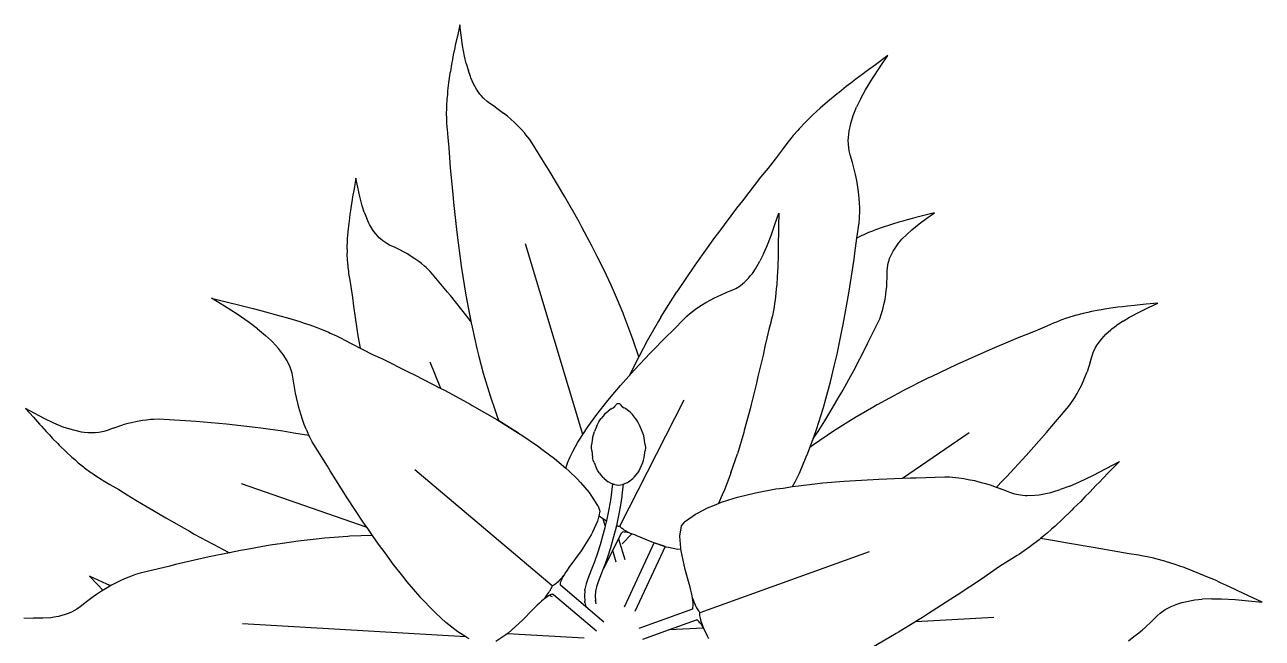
# Model space of a CAD drawing. Header units: metres. Extents: x 244.4 to 340.3, y -4.1 to 64.3.
# Drawn here: x 262.462 to 263.23, y 54.839 to 55.22 of the extents above; entities that cross this region are included whole.
import ezdxf

# ---------------------------------------------------------------- set-up
doc = ezdxf.new("R2010")
doc.units = ezdxf.units.M
doc.layers.add('Edges', color=7, linetype='Continuous')

msp = doc.modelspace()

# ---------------------------------------------------------------- linework, layer by layer
at = {"layer": 'Edges'}
for p, q in [((262.73188, 55.21962), (262.73034, 55.21248)), ((262.7327, 55.21319), (262.73188, 55.21962)), ((262.72909, 55.20702), (262.72879, 55.20524)), ((262.73034, 55.21248), (262.72909, 55.20702)), ((262.73363, 55.20669), (262.7327, 55.21319)), ((262.73481, 55.20021), (262.73363, 55.20669)), ((262.72733, 55.19796), (262.72672, 55.19518)), ((262.72783, 55.20103), (262.72733, 55.19796)), ((262.72879, 55.20524), (262.72783, 55.20103)), ((262.73587, 55.19558), (262.73481, 55.20021)), ((262.99753, 55.20047), (262.98993, 55.19477)), ((262.99277, 55.19345), (262.99753, 55.20047)), ((262.72601, 55.19069), (262.72576, 55.18947)), ((262.72672, 55.19518), (262.72601, 55.19069)), ((262.73587, 55.19558), (262.73721, 55.19095)), ((262.73844, 55.18753), (262.73721, 55.19095)), ((262.98408, 55.19055), (262.98229, 55.18908)), ((262.98993, 55.19477), (262.98408, 55.19055)), ((262.9881, 55.18636), (262.99277, 55.19345)), ((262.72491, 55.18347), (262.7243, 55.17861)), ((262.72576, 55.18947), (262.72491, 55.18347)), ((262.73874, 55.18671), (262.73844, 55.18753)), ((262.74044, 55.18295), (262.73874, 55.18671)), ((262.74124, 55.18149), (262.74044, 55.18295)), ((262.97472, 55.18336), (262.9718, 55.18125)), ((262.9778, 55.18586), (262.97472, 55.18336)), ((262.98229, 55.18908), (262.9778, 55.18586)), ((262.98372, 55.17917), (262.9881, 55.18636)), ((262.72414, 55.17636), (262.72383, 55.17343)), ((262.7243, 55.17861), (262.72414, 55.17636)), ((262.74232, 55.1796), (262.74124, 55.18149)), ((262.74437, 55.17661), (262.74232, 55.1796)), ((262.74505, 55.17579), (262.74437, 55.17661)), ((262.74656, 55.17407), (262.74505, 55.17579)), ((262.96608, 55.17669), (262.96026, 55.17182)), ((262.96734, 55.17762), (262.96608, 55.17669)), ((262.9718, 55.18125), (262.96734, 55.17762)), ((262.98082, 55.17391), (262.98372, 55.17917)), ((262.72357, 55.16838), (262.7235, 55.16356)), ((262.72365, 55.16937), (262.72357, 55.16838)), ((262.72383, 55.17343), (262.72365, 55.16937)), ((262.7489, 55.17191), (262.74656, 55.17407)), ((262.75055, 55.17066), (262.7489, 55.17191)), ((262.754, 55.16841), (262.75055, 55.17066)), ((262.754, 55.16841), (262.7591, 55.1647)), ((262.95564, 55.16787), (262.95362, 55.16594)), ((262.96026, 55.17182), (262.95564, 55.16787)), ((262.97652, 55.16424), (262.97821, 55.16846)), ((262.98082, 55.17391), (262.97821, 55.16846)), ((262.7235, 55.16356), (262.72354, 55.16256)), ((262.72354, 55.16256), (262.72361, 55.15896)), ((262.76151, 55.16278), (262.7591, 55.1647)), ((262.76329, 55.16121), (262.76151, 55.16278)), ((262.76602, 55.15879), (262.76329, 55.16121)), ((262.94738, 55.16002), (262.9465, 55.15919)), ((262.95091, 55.16353), (262.94738, 55.16002)), ((262.95362, 55.16594), (262.95091, 55.16353)), ((262.97462, 55.15836), (262.97613, 55.16323)), ((262.97613, 55.16323), (262.97652, 55.16424)), ((262.72361, 55.15896), (262.72385, 55.15596)), ((262.72385, 55.15596), (262.72394, 55.15452)), ((262.72394, 55.15452), (262.72448, 55.14957)), ((262.76847, 55.15632), (262.76602, 55.15879)), ((262.7701, 55.15465), (262.76847, 55.15632)), ((262.77196, 55.15255), (262.7701, 55.15465)), ((262.7729, 55.15137), (262.77196, 55.15255)), ((262.9417, 55.15403), (262.93885, 55.1508)), ((262.94248, 55.15495), (262.9417, 55.15403)), ((262.9465, 55.15919), (262.94248, 55.15495)), ((262.97313, 55.14933), (262.97363, 55.15374)), ((262.97363, 55.15374), (262.97417, 55.15635)), ((262.97417, 55.15635), (262.97462, 55.15836)), ((262.72448, 55.14957), (262.72506, 55.1433)), ((262.77529, 55.14831), (262.7729, 55.15137)), ((262.77678, 55.14612), (262.77529, 55.14831)), ((262.78557, 55.13195), (262.77678, 55.14612)), ((262.93557, 55.14664), (262.93208, 55.14191)), ((262.93664, 55.14796), (262.93557, 55.14664)), ((262.93885, 55.1508), (262.93664, 55.14796)), ((262.9731, 55.14803), (262.97313, 55.14933)), ((262.97314, 55.14524), (262.9731, 55.14803)), ((262.9736, 55.14137), (262.97314, 55.14524)), ((262.72506, 55.1433), (262.72555, 55.13716)), ((262.72555, 55.13716), (262.72597, 55.13077)), ((262.93208, 55.14191), (262.92763, 55.13609)), ((262.97417, 55.13889), (262.9736, 55.14137)), ((262.97564, 55.13406), (262.97417, 55.13889)), ((262.72597, 55.13077), (262.7275, 55.11453)), ((262.78732, 55.12921), (262.78557, 55.13195)), ((262.79707, 55.11287), (262.78732, 55.12921)), ((262.92323, 55.13056), (262.91861, 55.12496)), ((262.92763, 55.13609), (262.92323, 55.13056)), ((262.97685, 55.12921), (262.97564, 55.13406)), ((262.97752, 55.12662), (262.97685, 55.12921)), ((262.66729, 55.12448), (262.66618, 55.11781)), ((262.66847, 55.11873), (262.66729, 55.12448)), ((262.91861, 55.12496), (262.90731, 55.11035)), ((262.97828, 55.12298), (262.97752, 55.12662)), ((262.97872, 55.12017), (262.97828, 55.12298)), ((262.66618, 55.11781), (262.66525, 55.11273)), ((262.66974, 55.11297), (262.66847, 55.11873)), ((262.7275, 55.11453), (262.72792, 55.10936)), ((262.97941, 55.11586), (262.97872, 55.12017)), ((262.9798, 55.11177), (262.97941, 55.11586)), ((262.66435, 55.10717), (262.66401, 55.10435)), ((262.66506, 55.11108), (262.66435, 55.10717)), ((262.66525, 55.11273), (262.66506, 55.11108)), ((262.67126, 55.10727), (262.66974, 55.11297)), ((262.67254, 55.10325), (262.67126, 55.10727)), ((262.72792, 55.10936), (262.72981, 55.09263)), ((262.80598, 55.09722), (262.79707, 55.11287)), ((262.90369, 55.10582), (262.89246, 55.09074)), ((262.90731, 55.11035), (262.90369, 55.10582)), ((262.98004, 55.10905), (262.9798, 55.11177)), ((262.98016, 55.10578), (262.98004, 55.10905)), ((262.98014, 55.10402), (262.98016, 55.10578)), ((262.66356, 55.10178), (262.6631, 55.09766)), ((262.66401, 55.10435), (262.66356, 55.10178)), ((262.67254, 55.10325), (262.6741, 55.09927)), ((262.67549, 55.09636), (262.6741, 55.09927)), ((262.92754, 55.0957), (262.92992, 55.10274)), ((262.92992, 55.10274), (262.92974, 55.09458)), ((262.97975, 55.09657), (262.98004, 55.09957)), ((262.98004, 55.09957), (262.98014, 55.10402)), ((263.00962, 55.09857), (263.00691, 55.09772)), ((263.01348, 55.09951), (263.00962, 55.09857)), ((263.01506, 55.10001), (263.01348, 55.09951)), ((263.02008, 55.10123), (263.01506, 55.10001)), ((263.01712, 55.09601), (263.02186, 55.09952)), ((263.02662, 55.10294), (263.02008, 55.10123)), ((263.02186, 55.09952), (263.02662, 55.10294)), ((262.66239, 55.09107), (262.66203, 55.08666)), ((262.66291, 55.09653), (262.66239, 55.09107)), ((262.6631, 55.09766), (262.66291, 55.09653)), ((262.67583, 55.09567), (262.67549, 55.09636)), ((262.67768, 55.09253), (262.67583, 55.09567)), ((262.67854, 55.09132), (262.67768, 55.09253)), ((262.67969, 55.08977), (262.67854, 55.09132)), ((262.72981, 55.09263), (262.73018, 55.08908)), ((262.80764, 55.09406), (262.80598, 55.09722)), ((262.8141, 55.08206), (262.80764, 55.09406)), ((262.89246, 55.09074), (262.89006, 55.08762)), ((262.92511, 55.08875), (262.92754, 55.0957)), ((262.92974, 55.09458), (262.92973, 55.08845)), ((262.97843, 55.08724), (262.97975, 55.09657)), ((262.98561, 55.09058), (262.98231, 55.08908)), ((262.98808, 55.09152), (262.98561, 55.09058)), ((262.98995, 55.0923), (262.98808, 55.09152)), ((262.99412, 55.09377), (262.98995, 55.0923)), ((262.99933, 55.09553), (262.99412, 55.09377)), ((263.00043, 55.09582), (262.99933, 55.09553)), ((263.00438, 55.09708), (263.00043, 55.09582)), ((263.00691, 55.09772), (263.00438, 55.09708)), ((263.00939, 55.08948), (263.01254, 55.0923)), ((263.01254, 55.0923), (263.01712, 55.09601)), ((262.66199, 55.08463), (262.66183, 55.08199)), ((262.66203, 55.08666), (262.66199, 55.08463)), ((262.68186, 55.08738), (262.67969, 55.08977)), ((262.68256, 55.08673), (262.68186, 55.08738)), ((262.68413, 55.0854), (262.68256, 55.08673)), ((262.68653, 55.08378), (262.68413, 55.0854)), ((262.68821, 55.08289), (262.68653, 55.08378)), ((262.69171, 55.08134), (262.68821, 55.08289)), ((262.73018, 55.08908), (262.73254, 55.07153)), ((262.80818, 54.96523), (262.77268, 55.08357)), ((262.89006, 55.08762), (262.87877, 55.07176)), ((262.92251, 55.08201), (262.92511, 55.08875)), ((262.92973, 55.08845), (262.92961, 55.08647)), ((262.92961, 55.08647), (262.92964, 55.08182)), ((262.97709, 55.07781), (262.97843, 55.08724)), ((262.98149, 55.08875), (262.97843, 55.08724)), ((262.98231, 55.08908), (262.98149, 55.08875)), ((263.0017, 55.08041), (263.00381, 55.08339)), ((263.00381, 55.08339), (263.0043, 55.08398)), ((263.0043, 55.08398), (263.00639, 55.08644)), ((263.00939, 55.08948), (263.00639, 55.08644)), ((262.66185, 55.07837), (262.66182, 55.07748)), ((262.66182, 55.07748), (262.66198, 55.0732)), ((262.66183, 55.08199), (262.66185, 55.07837)), ((262.69507, 55.07964), (262.69171, 55.08134)), ((262.69688, 55.07873), (262.69507, 55.07964)), ((262.69933, 55.07734), (262.69688, 55.07873)), ((262.70115, 55.07619), (262.69933, 55.07734)), ((262.70394, 55.07442), (262.70115, 55.07619)), ((262.81722, 55.07574), (262.8141, 55.08206)), ((262.82144, 55.06738), (262.81722, 55.07574)), ((262.92049, 55.07733), (262.91823, 55.07278)), ((262.92049, 55.07733), (262.92251, 55.08201)), ((262.9295, 55.07547), (262.92927, 55.07066)), ((262.92964, 55.08182), (262.92947, 55.07847)), ((262.92947, 55.07847), (262.9295, 55.07547)), ((262.97665, 55.07418), (262.97709, 55.07781)), ((262.9987, 55.0745), (263.00001, 55.07745)), ((263.00001, 55.07745), (263.00095, 55.07914)), ((263.00095, 55.07914), (263.0017, 55.08041)), ((262.66198, 55.0732), (262.66206, 55.07232)), ((262.66206, 55.07232), (262.6623, 55.06916)), ((262.6623, 55.06916), (262.66268, 55.06655)), ((262.70644, 55.07259), (262.70394, 55.07442)), ((262.70811, 55.07134), (262.70644, 55.07259)), ((262.71002, 55.06975), (262.70811, 55.07134)), ((262.711, 55.06885), (262.71002, 55.06975)), ((262.71346, 55.06651), (262.711, 55.06885)), ((262.73254, 55.07153), (262.73275, 55.06987)), ((262.73275, 55.06987), (262.73565, 55.05171)), ((262.82578, 55.0579), (262.82144, 55.06738)), ((262.8777, 55.0703), (262.86659, 55.05381)), ((262.87877, 55.07176), (262.8777, 55.0703)), ((262.91351, 55.06522), (262.91588, 55.0687)), ((262.91588, 55.0687), (262.91633, 55.06947)), ((262.91633, 55.06947), (262.91823, 55.07278)), ((262.92928, 55.06936), (262.92893, 55.06308)), ((262.92927, 55.07066), (262.92928, 55.06936)), ((262.97333, 55.0531), (262.97665, 55.07418)), ((262.9972, 55.06686), (262.99733, 55.06877)), ((262.99733, 55.06877), (262.99783, 55.07162)), ((262.99783, 55.07162), (262.9984, 55.07359)), ((262.9984, 55.07359), (262.9987, 55.0745)), ((262.66268, 55.06655), (262.66283, 55.0653)), ((262.66283, 55.0653), (262.66358, 55.06101)), ((262.66358, 55.06101), (262.66442, 55.05561)), ((262.71501, 55.0648), (262.71346, 55.06651)), ((262.72419, 55.05367), (262.71501, 55.0648)), ((262.9077, 55.05898), (262.90851, 55.05966)), ((262.90851, 55.05966), (262.91105, 55.06223)), ((262.91105, 55.06223), (262.91245, 55.06389)), ((262.91245, 55.06389), (262.91351, 55.06522)), ((262.92893, 55.06308), (262.92863, 55.0581)), ((262.99703, 55.05928), (262.99721, 55.06304)), ((262.99721, 55.06304), (262.9972, 55.06686)), ((262.66442, 55.05561), (262.66516, 55.05033)), ((262.72602, 55.05153), (262.72419, 55.05367)), ((262.82801, 55.05314), (262.82578, 55.0579)), ((262.83328, 55.04056), (262.82801, 55.05314)), ((262.85675, 55.0382), (262.86659, 55.05381)), ((262.89222, 55.05118), (262.89414, 55.05201)), ((262.89414, 55.05201), (262.89774, 55.05363)), ((262.89774, 55.05363), (262.90146, 55.05508)), ((262.90146, 55.05508), (262.90329, 55.05596)), ((262.90329, 55.05596), (262.90593, 55.05761)), ((262.90593, 55.05761), (262.9077, 55.05898)), ((262.92815, 55.05288), (262.92762, 55.04887)), ((262.92837, 55.05582), (262.92815, 55.05288)), ((262.92863, 55.0581), (262.92837, 55.05582)), ((262.96985, 55.03352), (262.97333, 55.0531)), ((262.99589, 55.04905), (262.99637, 55.05232)), ((262.99637, 55.05232), (262.99668, 55.05445)), ((262.99668, 55.05445), (262.99694, 55.05725)), ((262.99694, 55.05725), (262.99703, 55.05928)), ((262.58572, 55.045), (262.57771, 55.05)), ((262.57771, 55.05), (262.58774, 55.04739)), ((262.59359, 55.03997), (262.58572, 55.045)), ((262.58774, 55.04739), (262.59532, 55.04559)), ((262.59532, 55.04559), (262.59773, 55.04487)), ((262.59773, 55.04487), (262.60348, 55.04355)), ((262.66516, 55.05033), (262.66583, 55.04484)), ((262.66583, 55.04484), (262.66798, 55.03096)), ((262.73621, 55.0387), (262.72602, 55.05153)), ((262.73565, 55.05171), (262.73886, 55.03465)), ((262.73565, 55.05171), (262.73872, 55.0354)), ((262.87818, 55.04302), (262.88022, 55.04444)), ((262.88022, 55.04444), (262.88199, 55.04554)), ((262.88199, 55.04554), (262.88468, 55.04722)), ((262.88468, 55.04722), (262.88765, 55.04882)), ((262.88765, 55.04882), (262.8896, 55.04989)), ((262.8896, 55.04989), (262.89222, 55.05118)), ((262.92753, 55.04791), (262.92681, 55.04327)), ((262.92762, 55.04887), (262.92753, 55.04791)), ((262.99479, 55.04399), (262.99524, 55.04601)), ((262.99524, 55.04601), (262.99589, 55.04905)), ((263.14052, 55.04429), (263.13603, 55.0436)), ((263.14336, 55.04455), (263.14052, 55.04429)), ((263.14643, 55.045), (263.14336, 55.04455)), ((263.15073, 55.04537), (263.14643, 55.045)), ((263.15252, 55.04563), (263.15073, 55.04537)), ((263.1581, 55.0461), (263.15252, 55.04563)), ((263.16537, 55.0468), (263.1581, 55.0461)), ((263.15949, 55.04406), (263.16537, 55.0468)), ((262.60117, 55.03478), (262.59359, 55.03997)), ((262.60348, 55.04355), (262.60757, 55.04236)), ((262.60757, 55.04236), (262.6113, 55.04151)), ((262.6113, 55.04151), (262.61717, 55.03982)), ((262.61717, 55.03982), (262.61878, 55.03945)), ((262.61878, 55.03945), (262.62644, 55.03719)), ((262.62644, 55.03719), (262.63251, 55.03536)), ((262.73872, 55.0354), (262.73621, 55.0387)), ((262.8338, 55.03934), (262.83328, 55.04056)), ((262.83878, 55.0261), (262.8338, 55.03934)), ((262.85675, 55.0382), (262.85532, 55.0357)), ((262.86293, 55.02869), (262.87286, 55.03865)), ((262.87286, 55.03865), (262.87452, 55.04016)), ((262.87452, 55.04016), (262.87818, 55.04302)), ((262.92599, 55.03896), (262.92529, 55.0362)), ((262.92661, 55.04232), (262.92599, 55.03896)), ((262.92681, 55.04327), (262.92661, 55.04232)), ((262.99163, 55.03502), (262.99256, 55.03712)), ((262.99256, 55.03712), (262.99369, 55.04033)), ((262.99369, 55.04033), (262.99411, 55.04159)), ((262.99411, 55.04159), (262.99479, 55.04399)), ((263.10848, 55.0374), (263.10507, 55.03623)), ((263.10942, 55.03774), (263.10848, 55.0374)), ((263.11403, 55.03913), (263.10942, 55.03774)), ((263.115, 55.03937), (263.11403, 55.03913)), ((263.11892, 55.04042), (263.115, 55.03937)), ((263.12181, 55.04102), (263.11892, 55.04042)), ((263.124, 55.04156), (263.12181, 55.04102)), ((263.12882, 55.04245), (263.124, 55.04156)), ((263.13478, 55.04346), (263.12882, 55.04245)), ((263.13603, 55.0436), (263.13478, 55.04346)), ((263.14368, 55.03569), (263.14777, 55.03811)), ((263.14777, 55.03811), (263.15359, 55.0412)), ((263.15359, 55.0412), (263.15949, 55.04406)), ((262.60636, 55.03093), (262.60117, 55.03478)), ((262.60636, 55.03093), (262.61133, 55.0268)), ((262.63251, 55.03536), (262.63525, 55.03437)), ((262.63525, 55.03437), (262.63881, 55.03325)), ((262.63881, 55.03325), (262.64362, 55.03142)), ((262.64362, 55.03142), (262.64478, 55.03103)), ((262.64478, 55.03103), (262.65031, 55.02879)), ((262.66798, 55.03096), (262.6686, 55.02655)), ((262.73886, 55.03465), (262.73945, 55.032)), ((262.73945, 55.032), (262.74242, 55.01856)), ((262.85532, 55.0357), (262.84812, 55.02332)), ((262.92379, 55.03049), (262.92241, 55.02503)), ((262.925, 55.0349), (262.92379, 55.03049)), ((262.92529, 55.0362), (262.925, 55.0349)), ((262.96609, 55.01516), (262.96901, 55.02968)), ((262.96901, 55.02968), (262.96985, 55.03352)), ((262.98522, 55.02209), (262.99163, 55.03502)), ((263.09059, 55.03009), (263.08489, 55.02776)), ((263.09639, 55.03256), (263.09059, 55.03009)), ((263.10094, 55.03457), (263.09639, 55.03256)), ((263.10229, 55.03509), (263.10094, 55.03457)), ((263.10507, 55.03623), (263.10229, 55.03509)), ((263.13304, 55.0275), (263.13611, 55.03026)), ((263.13611, 55.03026), (263.1368, 55.03079)), ((263.1368, 55.03079), (263.13968, 55.03301)), ((263.14368, 55.03569), (263.13968, 55.03301)), ((262.61486, 55.02349), (262.61133, 55.0268)), ((262.61568, 55.02271), (262.61486, 55.02349)), ((262.61928, 55.01875), (262.61568, 55.02271)), ((262.65031, 55.02879), (262.65142, 55.02826)), ((262.65142, 55.02826), (262.65539, 55.02651)), ((262.65539, 55.02651), (262.6586, 55.02484)), ((262.6586, 55.02484), (262.66012, 55.0241)), ((262.66012, 55.0241), (262.66522, 55.02131)), ((262.66522, 55.02131), (262.66996, 55.01885)), ((262.6686, 55.02655), (262.66996, 55.01885)), ((262.83955, 55.02374), (262.83878, 55.0261)), ((262.84293, 55.01344), (262.83955, 55.02374)), ((262.84812, 55.02332), (262.84569, 55.01868)), ((262.85014, 55.01571), (262.861, 55.02685)), ((262.861, 55.02685), (262.86293, 55.02869)), ((262.92241, 55.02503), (262.92123, 55.01983)), ((262.98402, 55.01955), (262.98522, 55.02209)), ((263.07894, 55.02542), (263.06393, 55.01903)), ((263.08489, 55.02776), (263.07894, 55.02542)), ((263.12762, 55.02093), (263.12819, 55.02182)), ((263.12819, 55.02182), (263.13042, 55.02469)), ((263.13042, 55.02469), (263.13189, 55.02629)), ((263.13189, 55.02629), (263.13304, 55.0275)), ((262.62062, 55.01706), (262.61928, 55.01875)), ((262.62227, 55.01484), (262.62062, 55.01706)), ((262.6247, 55.01095), (262.62227, 55.01484)), ((262.66996, 55.01885), (262.67156, 55.01801)), ((262.67156, 55.01801), (262.67764, 55.01504)), ((262.67764, 55.01504), (262.68384, 55.01218)), ((262.74242, 55.01856), (262.74369, 55.01368)), ((262.74369, 55.01368), (262.74635, 55.00342)), ((262.84038, 55.00539), (262.85014, 55.01571)), ((262.84569, 55.01868), (262.84293, 55.01344)), ((262.92016, 55.01456), (262.917, 55.00126)), ((262.92123, 55.01983), (262.92016, 55.01456)), ((262.96427, 55.00775), (262.96609, 55.01516)), ((262.97646, 55.005), (262.98402, 55.01955)), ((263.05913, 55.01705), (263.04377, 55.01016)), ((263.06393, 55.01903), (263.05913, 55.01705)), ((263.12331, 55.01015), (263.12441, 55.01413)), ((263.12441, 55.01413), (263.12509, 55.01608)), ((263.12509, 55.01608), (263.12645, 55.01897)), ((263.12645, 55.01897), (263.12762, 55.02093)), ((262.6253, 55.00975), (262.6247, 55.01095)), ((262.62648, 55.00717), (262.6253, 55.00975)), ((262.62774, 55.00342), (262.62648, 55.00717)), ((262.68384, 55.01218), (262.69936, 55.00439)), ((262.72006, 54.99384), (262.71342, 55.01025)), ((262.84067, 55.00913), (262.83733, 55.00194)), ((262.84293, 55.01344), (262.84067, 55.00913)), ((262.96203, 54.99801), (262.96427, 55.00775)), ((263.04049, 55.00873), (263.02449, 55.00114)), ((263.04377, 55.01016), (263.04049, 55.00873)), ((263.12331, 55.01015), (263.12133, 55.00417)), ((262.6283, 55.0009), (262.62774, 55.00342)), ((262.62901, 54.99588), (262.6283, 55.0009)), ((262.69936, 55.00439), (262.7042, 55.00209)), ((262.7042, 55.00209), (262.71959, 54.99407)), ((262.74635, 55.00342), (262.75064, 54.9892)), ((262.83159, 54.99563), (262.83855, 55.00327)), ((262.83855, 55.00327), (262.84038, 55.00539)), ((262.917, 55.00126), (262.91612, 54.99713)), ((262.96906, 54.99149), (262.97646, 55.005)), ((263.02298, 55.00044), (263.00656, 54.99216)), ((263.02449, 55.00114), (263.02298, 55.00044)), ((263.1178, 54.99578), (263.11928, 54.99912)), ((263.11928, 54.99912), (263.12023, 55.00129)), ((263.12023, 55.00129), (263.12133, 55.00417)), ((262.62996, 54.99095), (262.62901, 54.99588)), ((262.63043, 54.98834), (262.62996, 54.99095)), ((262.71959, 54.99407), (262.72278, 54.99249)), ((262.72278, 54.99249), (262.73822, 54.98406)), ((262.82376, 54.98641), (262.82821, 54.99154)), ((262.82821, 54.99154), (262.83159, 54.99563)), ((262.91612, 54.99713), (262.91276, 54.98389)), ((262.95906, 54.98733), (262.96203, 54.99801)), ((262.96749, 54.98888), (262.96906, 54.99149)), ((262.99128, 54.98392), (263.00656, 54.99216)), ((263.11366, 54.98823), (263.1151, 54.99064)), ((263.1151, 54.99064), (263.1162, 54.9927)), ((263.1162, 54.9927), (263.1178, 54.99578)), ((262.63125, 54.98473), (262.63043, 54.98834)), ((262.632, 54.982), (262.63125, 54.98473)), ((262.73822, 54.98406), (262.73964, 54.98332)), ((262.73964, 54.98332), (262.75483, 54.97455)), ((262.75064, 54.9892), (262.75378, 54.98022)), ((262.81915, 54.98049), (262.82376, 54.98641)), ((262.82812, 54.98271), (262.82819, 54.9828)), ((262.82819, 54.9828), (262.82869, 54.98356)), ((262.82858, 54.9833), (262.82819, 54.9828)), ((262.82869, 54.98356), (262.829, 54.98395)), ((262.829, 54.98395), (262.82939, 54.98424)), ((262.82939, 54.98424), (262.82985, 54.98443)), ((262.82985, 54.98443), (262.83034, 54.98449)), ((262.83034, 54.98449), (262.83084, 54.98443)), ((262.83084, 54.98443), (262.8313, 54.98424)), ((262.8313, 54.98424), (262.83169, 54.98395)), ((262.83131, 54.90833), (262.8711, 54.98676)), ((262.83169, 54.98395), (262.832, 54.98356)), ((262.8325, 54.9828), (262.832, 54.98356)), ((262.83257, 54.98271), (262.8325, 54.9828)), ((262.91276, 54.98389), (262.91213, 54.98116)), ((262.95765, 54.98202), (262.95906, 54.98733)), ((262.96167, 54.97887), (262.96749, 54.98888)), ((262.99128, 54.98392), (262.98893, 54.98254)), ((263.109, 54.98168), (263.11064, 54.98376)), ((263.11064, 54.98376), (263.11283, 54.98697)), ((263.11283, 54.98697), (263.11366, 54.98823)), ((262.46797, 54.97829), (262.46228, 54.9814)), ((262.46228, 54.9814), (262.46716, 54.97596)), ((262.46716, 54.97596), (262.47085, 54.97175)), ((262.47378, 54.97524), (262.46797, 54.97829)), ((262.47972, 54.97239), (262.47378, 54.97524)), ((262.63311, 54.97787), (262.632, 54.982)), ((262.63441, 54.97405), (262.63311, 54.97787)), ((262.75378, 54.98022), (262.75531, 54.9759)), ((262.75531, 54.9759), (262.75619, 54.9737)), ((262.81143, 54.97013), (262.81687, 54.97769)), ((262.81687, 54.97769), (262.81915, 54.98049)), ((262.81889, 54.97413), (262.81966, 54.97516)), ((262.82162, 54.97765), (262.81966, 54.97516)), ((262.82162, 54.97765), (262.82232, 54.97844)), ((262.82232, 54.97844), (262.82307, 54.97916)), ((262.82307, 54.97916), (262.8239, 54.97981)), ((262.82579, 54.98122), (262.8239, 54.97981)), ((262.82579, 54.98122), (262.82641, 54.98161)), ((262.82641, 54.98161), (262.82709, 54.98191)), ((262.82703, 54.98169), (262.82754, 54.98212)), ((262.82709, 54.98191), (262.82754, 54.98212)), ((262.82754, 54.98212), (262.82756, 54.98213)), ((262.82756, 54.98213), (262.8276, 54.98217)), ((262.8276, 54.98217), (262.82812, 54.98271)), ((262.82773, 54.98222), (262.8276, 54.98217)), ((262.82773, 54.98222), (262.82762, 54.98208)), ((262.82777, 54.98227), (262.82773, 54.98222)), ((262.82812, 54.98271), (262.82777, 54.98227)), ((262.828, 54.98242), (262.82777, 54.98227)), ((262.83309, 54.98217), (262.83257, 54.98271)), ((262.83292, 54.98227), (262.83257, 54.98271)), ((262.83292, 54.98227), (262.83269, 54.98242)), ((262.83296, 54.98222), (262.83292, 54.98227)), ((262.83307, 54.98208), (262.83296, 54.98222)), ((262.83309, 54.98217), (262.83296, 54.98222)), ((262.83313, 54.98213), (262.83309, 54.98217)), ((262.83315, 54.98212), (262.83313, 54.98213)), ((262.8336, 54.98191), (262.83315, 54.98212)), ((262.83366, 54.98169), (262.83315, 54.98212)), ((262.83428, 54.98161), (262.8336, 54.98191)), ((262.8349, 54.98122), (262.83428, 54.98161)), ((262.83679, 54.97981), (262.8349, 54.98122)), ((262.83761, 54.97916), (262.83679, 54.97981)), ((262.83837, 54.97844), (262.83761, 54.97916)), ((262.83907, 54.97765), (262.83837, 54.97844)), ((262.84103, 54.97516), (262.83907, 54.97765)), ((262.8418, 54.97413), (262.84103, 54.97516)), ((262.91213, 54.98116), (262.90847, 54.9678)), ((262.95335, 54.96848), (262.95765, 54.98202)), ((262.95845, 54.97384), (262.96167, 54.97887)), ((262.97704, 54.97563), (262.97278, 54.97293)), ((262.98893, 54.98254), (262.97704, 54.97563)), ((263.09818, 54.969), (263.109, 54.98168)), ((262.47085, 54.97175), (262.47212, 54.97047)), ((262.47212, 54.97047), (262.47497, 54.96722)), ((262.48409, 54.97053), (262.47972, 54.97239)), ((262.48409, 54.97053), (262.48862, 54.96891)), ((262.49212, 54.9679), (262.48862, 54.96891)), ((262.49296, 54.96766), (262.49212, 54.9679)), ((262.497, 54.96683), (262.49296, 54.96766)), ((262.51289, 54.96782), (262.51091, 54.9672)), ((262.51674, 54.96929), (262.51289, 54.96782)), ((262.51674, 54.96929), (262.52273, 54.97125)), ((262.5257, 54.97207), (262.52273, 54.97125)), ((262.52801, 54.97259), (262.5257, 54.97207)), ((262.53158, 54.97339), (262.52801, 54.97259)), ((262.53501, 54.97393), (262.53158, 54.97339)), ((262.53732, 54.97426), (262.53501, 54.97393)), ((262.54011, 54.97454), (262.53732, 54.97426)), ((262.54162, 54.97461), (262.54011, 54.97454)), ((262.5455, 54.97475), (262.54162, 54.97461)), ((262.54815, 54.97467), (262.5455, 54.97475)), ((262.56478, 54.97348), (262.54815, 54.97467)), ((262.56803, 54.9733), (262.56478, 54.97348)), ((262.58698, 54.97161), (262.56803, 54.9733)), ((262.60488, 54.96965), (262.58698, 54.97161)), ((262.60841, 54.96914), (262.60488, 54.96965)), ((262.62192, 54.96734), (262.60841, 54.96914)), ((262.63525, 54.97155), (262.63441, 54.97405)), ((262.63641, 54.96861), (262.63525, 54.97155)), ((262.63641, 54.96861), (262.63822, 54.96466)), ((262.75483, 54.97455), (262.76829, 54.96621)), ((262.76829, 54.96621), (262.75619, 54.9737)), ((262.80597, 54.96182), (262.81092, 54.96944)), ((262.81092, 54.96944), (262.81143, 54.97013)), ((262.81704, 54.97074), (262.81551, 54.96713)), ((262.81704, 54.97074), (262.81758, 54.97192)), ((262.81758, 54.97192), (262.81819, 54.97305)), ((262.81819, 54.97305), (262.81889, 54.97413)), ((262.8425, 54.97305), (262.8418, 54.97413)), ((262.84311, 54.97192), (262.8425, 54.97305)), ((262.84365, 54.97074), (262.84311, 54.97192)), ((262.84518, 54.96713), (262.84365, 54.97074)), ((262.90847, 54.9678), (262.90816, 54.96658)), ((262.95295, 54.96718), (262.95335, 54.96848)), ((262.95427, 54.96712), (262.95845, 54.97384)), ((262.97278, 54.97293), (262.96381, 54.96729)), ((263.0961, 54.96649), (263.09818, 54.969)), ((262.47497, 54.96722), (262.47715, 54.96501)), ((262.47715, 54.96501), (262.47905, 54.96289)), ((262.47905, 54.96289), (262.48227, 54.95968)), ((262.49865, 54.96662), (262.497, 54.96683)), ((262.50082, 54.96638), (262.49865, 54.96662)), ((262.50445, 54.9663), (262.50082, 54.96638)), ((262.5055, 54.96636), (262.50445, 54.9663)), ((262.50778, 54.96658), (262.5055, 54.96636)), ((262.51091, 54.9672), (262.50778, 54.96658)), ((262.62887, 54.96616), (262.62192, 54.96734)), ((262.63812, 54.96468), (262.62887, 54.96616)), ((262.63822, 54.96466), (262.63812, 54.96468)), ((262.63887, 54.96324), (262.63822, 54.96466)), ((262.64026, 54.96075), (262.63887, 54.96324)), ((262.64966, 54.94558), (262.64026, 54.96075)), ((262.76829, 54.96621), (262.77033, 54.96481)), ((262.77033, 54.96481), (262.78019, 54.95816)), ((262.80198, 54.95473), (262.80519, 54.96043)), ((262.80519, 54.96043), (262.80597, 54.96182)), ((262.81426, 54.96301), (262.81369, 54.9588)), ((262.81426, 54.96301), (262.81458, 54.96441)), ((262.81458, 54.96441), (262.815, 54.96578)), ((262.815, 54.96578), (262.81551, 54.96713)), ((262.84569, 54.96578), (262.84518, 54.96713)), ((262.84611, 54.96441), (262.84569, 54.96578)), ((262.84643, 54.96301), (262.84611, 54.96441)), ((262.847, 54.9588), (262.84643, 54.96301)), ((262.90816, 54.96658), (262.90419, 54.95335)), ((262.94799, 54.95365), (262.95295, 54.96718)), ((262.94927, 54.95714), (262.9514, 54.96296)), ((262.9514, 54.96296), (262.95295, 54.96718)), ((262.9514, 54.96296), (262.95427, 54.96712)), ((262.96381, 54.96729), (262.95157, 54.95887)), ((263.0068, 54.93824), (263.04817, 54.96657)), ((263.08349, 54.95223), (263.0961, 54.96649)), ((262.48227, 54.95968), (262.48312, 54.95876)), ((262.48312, 54.95876), (262.48748, 54.95456)), ((262.48748, 54.95456), (262.49105, 54.95121)), ((262.78019, 54.95816), (262.78366, 54.95554)), ((262.78366, 54.95554), (262.79058, 54.95038)), ((262.80044, 54.95141), (262.80198, 54.95473)), ((262.81361, 54.95704), (262.81369, 54.9588)), ((262.81376, 54.95528), (262.81361, 54.95704)), ((262.81376, 54.95528), (262.81432, 54.9511)), ((262.84637, 54.9511), (262.84693, 54.95528)), ((262.84708, 54.95704), (262.84693, 54.95528)), ((262.847, 54.9588), (262.84708, 54.95704)), ((262.90024, 54.94152), (262.90419, 54.95335)), ((262.94699, 54.95132), (262.94799, 54.95365)), ((262.95157, 54.95887), (262.94927, 54.95714)), ((263.07129, 54.93899), (263.08349, 54.95223)), ((262.49105, 54.95121), (262.49278, 54.94976)), ((262.49278, 54.94976), (262.49498, 54.94779)), ((262.49498, 54.94779), (262.49816, 54.94526)), ((262.49816, 54.94526), (262.49892, 54.94463)), ((262.49892, 54.94463), (262.50278, 54.94174)), ((262.65137, 54.94264), (262.64966, 54.94558)), ((262.79058, 54.95038), (262.79761, 54.94439)), ((262.79761, 54.94439), (262.7989, 54.94805)), ((262.79761, 54.94439), (262.79947, 54.94281)), ((262.7989, 54.94805), (262.80044, 54.95141)), ((262.81467, 54.94943), (262.81432, 54.9511)), ((262.81523, 54.94783), (262.81467, 54.94943)), ((262.81523, 54.94783), (262.81679, 54.94415)), ((262.84389, 54.94415), (262.84546, 54.94783)), ((262.84546, 54.94783), (262.84602, 54.94943)), ((262.84602, 54.94943), (262.84637, 54.9511)), ((262.94273, 54.94133), (262.94699, 54.95132)), ((263.1332, 54.94413), (263.14155, 54.94857)), ((263.14155, 54.94857), (263.13426, 54.94119)), ((262.50278, 54.94174), (262.50361, 54.94118)), ((262.50361, 54.94118), (262.50657, 54.93913)), ((262.50657, 54.93913), (262.50914, 54.93757)), ((262.50914, 54.93757), (262.51036, 54.9368)), ((262.51036, 54.9368), (262.51468, 54.93432)), ((262.66197, 54.92597), (262.65137, 54.94264)), ((262.78918, 54.87132), (262.70387, 54.94341)), ((262.79947, 54.94281), (262.80464, 54.93773)), ((262.80464, 54.93773), (262.80691, 54.93545)), ((262.81748, 54.94279), (262.81679, 54.94415)), ((262.81836, 54.94155), (262.81748, 54.94279)), ((262.81836, 54.94155), (262.82056, 54.93875)), ((262.82142, 54.93787), (262.82056, 54.93875)), ((262.82142, 54.93787), (262.82404, 54.93592)), ((262.83665, 54.93592), (262.83926, 54.93787)), ((262.83926, 54.93787), (262.84013, 54.93875)), ((262.84013, 54.93875), (262.84233, 54.94155)), ((262.84233, 54.94155), (262.84321, 54.94279)), ((262.84321, 54.94279), (262.84389, 54.94415)), ((262.89953, 54.93971), (262.89623, 54.93095)), ((262.90024, 54.94152), (262.89953, 54.93971)), ((262.94002, 54.9359), (262.94273, 54.94133)), ((262.97399, 54.93657), (262.992, 54.93761)), ((262.992, 54.93761), (263.0068, 54.93824)), ((263.0068, 54.93824), (263.01174, 54.93845)), ((263.01174, 54.93845), (263.01513, 54.93847)), ((263.01513, 54.93847), (263.03298, 54.93903)), ((263.03298, 54.93903), (263.03583, 54.93898)), ((263.03583, 54.93898), (263.04171, 54.93843)), ((263.04171, 54.93843), (263.04483, 54.93797)), ((263.04483, 54.93797), (263.04742, 54.93744)), ((263.04742, 54.93744), (263.05137, 54.93666)), ((263.06879, 54.93645), (263.07129, 54.93899)), ((263.11663, 54.93586), (263.12491, 54.93983)), ((263.12491, 54.93983), (263.1332, 54.94413)), ((263.13426, 54.94119), (263.12892, 54.93553)), ((262.51468, 54.93432), (262.5201, 54.93112)), ((262.5201, 54.93112), (262.52536, 54.92792)), ((262.67426, 54.90756), (262.59641, 54.93467)), ((262.80691, 54.93545), (262.8122, 54.92919)), ((262.8122, 54.92919), (262.81328, 54.92772)), ((262.82476, 54.93542), (262.82404, 54.93592)), ((262.82476, 54.93542), (262.82667, 54.93465)), ((262.82651, 54.93292), (262.82586, 54.92763)), ((262.82667, 54.93465), (262.82651, 54.93292)), ((262.82669, 54.93485), (262.82667, 54.93465)), ((262.82667, 54.93465), (262.82745, 54.93433)), ((262.82788, 54.93419), (262.82745, 54.93433)), ((262.82788, 54.93419), (262.83034, 54.93387)), ((262.83034, 54.93387), (262.83281, 54.93419)), ((262.83318, 54.93286), (262.83253, 54.92756)), ((262.83281, 54.93419), (262.83324, 54.93433)), ((262.83332, 54.93436), (262.83318, 54.93286)), ((262.83324, 54.93433), (262.83332, 54.93436)), ((262.83332, 54.93436), (262.83593, 54.93542)), ((262.83593, 54.93542), (262.83665, 54.93592)), ((262.89623, 54.93095), (262.89484, 54.92781)), ((262.90424, 54.92628), (262.91545, 54.92901)), ((262.91545, 54.92901), (262.91652, 54.9292)), ((262.91652, 54.9292), (262.92814, 54.93145)), ((262.92814, 54.93145), (262.93268, 54.93205)), ((262.93268, 54.93205), (262.93854, 54.93296)), ((262.93854, 54.93296), (262.94002, 54.9359)), ((262.93854, 54.93296), (262.9421, 54.93351)), ((262.9421, 54.93351), (262.95068, 54.93438)), ((262.95068, 54.93438), (262.95737, 54.93521)), ((262.95737, 54.93521), (262.97045, 54.93622)), ((262.97045, 54.93622), (262.97399, 54.93657)), ((263.05137, 54.93666), (263.05551, 54.93555)), ((263.05551, 54.93555), (263.05825, 54.93484)), ((263.05825, 54.93484), (263.06178, 54.93375)), ((263.06178, 54.93375), (263.06428, 54.93284)), ((263.06428, 54.93284), (263.06902, 54.9312)), ((263.06505, 54.93258), (263.06879, 54.93645)), ((263.06505, 54.93258), (263.06902, 54.9312)), ((263.06902, 54.9312), (263.07372, 54.92931)), ((263.07372, 54.92931), (263.07618, 54.92853)), ((263.0937, 54.92819), (263.09892, 54.92933)), ((263.09892, 54.92933), (263.10001, 54.92965)), ((263.10001, 54.92965), (263.10464, 54.93105)), ((263.1107, 54.9333), (263.10464, 54.93105)), ((263.1107, 54.9333), (263.11663, 54.93586)), ((263.12307, 54.92948), (263.11999, 54.92653)), ((263.12708, 54.9338), (263.12307, 54.92948)), ((263.12892, 54.93553), (263.12708, 54.9338)), ((262.52536, 54.92792), (262.53078, 54.92451)), ((262.53078, 54.92451), (262.54484, 54.91623)), ((262.67187, 54.9109), (262.66197, 54.92597)), ((262.81328, 54.92772), (262.81745, 54.92131)), ((262.81745, 54.92131), (262.81768, 54.9208)), ((262.82518, 54.92319), (262.82424, 54.91791)), ((262.82586, 54.92763), (262.82518, 54.92319)), ((262.83162, 54.92142), (262.83067, 54.91613)), ((262.83241, 54.92672), (262.83162, 54.92142)), ((262.83253, 54.92756), (262.83241, 54.92672)), ((262.88571, 54.9197), (262.89006, 54.92147)), ((262.89006, 54.92147), (262.89438, 54.92319)), ((262.89484, 54.92781), (262.89251, 54.92245)), ((262.89438, 54.92319), (262.90231, 54.92567)), ((262.90231, 54.92567), (262.90424, 54.92628)), ((263.07618, 54.92853), (263.08006, 54.92775)), ((263.08006, 54.92775), (263.08289, 54.92748)), ((263.08289, 54.92748), (263.08423, 54.9274)), ((263.08423, 54.9274), (263.08882, 54.92756)), ((263.08882, 54.92756), (263.09156, 54.92788)), ((263.09156, 54.92788), (263.0937, 54.92819)), ((263.1174, 54.92373), (263.113, 54.91948)), ((263.11999, 54.92653), (263.1174, 54.92373)), ((262.54484, 54.91623), (262.54927, 54.91354)), ((262.81811, 54.91471), (262.81741, 54.91145)), ((262.81768, 54.9208), (262.81875, 54.9177)), ((262.81875, 54.9177), (262.81811, 54.91471)), ((262.81921, 54.91403), (262.81811, 54.91471)), ((262.82049, 54.91321), (262.81921, 54.91403)), ((262.82424, 54.91791), (262.82315, 54.91264)), ((262.83067, 54.91613), (262.82958, 54.91084)), ((262.87198, 54.91152), (262.87822, 54.9158)), ((262.87822, 54.9158), (262.87979, 54.91666)), ((262.87979, 54.91666), (262.88571, 54.9197)), ((263.11187, 54.91828), (263.10608, 54.91277)), ((263.113, 54.91948), (263.11187, 54.91828)), ((262.54927, 54.91354), (262.56394, 54.90526)), ((262.67395, 54.90801), (262.67187, 54.9109)), ((262.67426, 54.90756), (262.67395, 54.90801)), ((262.67771, 54.90251), (262.67426, 54.90756)), ((262.81741, 54.91145), (262.81436, 54.90465)), ((262.8217, 54.9124), (262.82049, 54.91321)), ((262.82191, 54.90736), (262.82053, 54.90209)), ((262.82222, 54.90868), (262.82095, 54.9129)), ((262.8228, 54.91162), (262.8217, 54.9124)), ((262.82222, 54.90868), (262.82191, 54.90736)), ((262.82315, 54.91264), (262.82222, 54.90868)), ((262.82227, 54.90852), (262.82222, 54.90868)), ((262.8229, 54.91155), (262.8228, 54.91162)), ((262.82297, 54.9115), (262.8229, 54.91155)), ((262.82322, 54.91131), (262.82309, 54.91141)), ((262.8291, 54.90867), (262.82834, 54.90555)), ((262.82869, 54.90658), (262.82871, 54.90653)), ((262.82894, 54.90873), (262.8291, 54.90867)), ((262.82958, 54.91084), (262.8291, 54.90867)), ((262.8291, 54.90867), (262.82969, 54.90851)), ((262.82969, 54.90851), (262.83021, 54.90839)), ((262.83021, 54.90839), (262.83065, 54.90832)), ((262.83065, 54.90832), (262.83102, 54.9083)), ((262.83102, 54.9083), (262.83131, 54.90833)), ((262.83136, 54.90813), (262.83131, 54.90833)), ((262.83153, 54.90787), (262.83136, 54.90813)), ((262.83181, 54.90756), (262.83153, 54.90787)), ((262.83221, 54.90721), (262.83181, 54.90756)), ((262.83271, 54.90683), (262.83221, 54.90721)), ((262.83329, 54.90642), (262.83271, 54.90683)), ((262.83396, 54.90598), (262.83329, 54.90642)), ((262.83469, 54.90554), (262.83396, 54.90598)), ((262.86858, 54.90226), (262.8695, 54.90858)), ((262.8695, 54.90858), (262.87159, 54.91111)), ((262.87159, 54.91111), (262.87198, 54.91152)), ((263.09924, 54.90655), (263.09648, 54.90403)), ((263.10147, 54.90843), (263.09924, 54.90655)), ((263.10608, 54.91277), (263.10147, 54.90843)), ((262.56394, 54.90526), (262.56703, 54.90347)), ((262.56703, 54.90347), (262.58263, 54.8951)), ((262.63161, 54.89916), (262.62173, 54.89764)), ((262.64264, 54.90035), (262.63161, 54.89916)), ((262.64808, 54.90101), (262.64264, 54.90035)), ((262.66226, 54.90201), (262.64808, 54.90101)), ((262.66362, 54.90213), (262.66226, 54.90201)), ((262.67771, 54.90251), (262.66362, 54.90213)), ((262.68136, 54.89718), (262.67771, 54.90251)), ((262.8135, 54.903), (262.80714, 54.89308)), ((262.81436, 54.90465), (262.8135, 54.903)), ((262.82053, 54.90209), (262.819, 54.89682)), ((262.82127, 54.88237), (262.83249, 54.90446)), ((262.82695, 54.90026), (262.82542, 54.89498)), ((262.82834, 54.90555), (262.82695, 54.90026)), ((262.8305, 54.90054), (262.83439, 54.88759)), ((262.83249, 54.90446), (262.83258, 54.90454)), ((262.83295, 54.90471), (262.83258, 54.90454)), ((262.83867, 54.90363), (262.83278, 54.8975)), ((262.83345, 54.90477), (262.83295, 54.90471)), ((262.8341, 54.90475), (262.83345, 54.90477)), ((262.83488, 54.90465), (262.8341, 54.90475)), ((262.83547, 54.9051), (262.83469, 54.90554)), ((262.83578, 54.90447), (262.83488, 54.90465)), ((262.83628, 54.90467), (262.83547, 54.9051)), ((262.8368, 54.90421), (262.83578, 54.90447)), ((262.83711, 54.90426), (262.83628, 54.90467)), ((262.83793, 54.90388), (262.8368, 54.90421)), ((262.83793, 54.90388), (262.83711, 54.90426)), ((262.83867, 54.90363), (262.83793, 54.90388)), ((262.83915, 54.90347), (262.83867, 54.90363)), ((262.84046, 54.90299), (262.83915, 54.90347)), ((262.84184, 54.90246), (262.84046, 54.90299)), ((262.85123, 54.89851), (262.84184, 54.90246)), ((262.85999, 54.89543), (262.85123, 54.89851)), ((262.86907, 54.89482), (262.86858, 54.90226)), ((263.09158, 54.89997), (263.08687, 54.89631)), ((263.09233, 54.90063), (263.09158, 54.89997)), ((263.0925, 54.90078), (263.09233, 54.90063)), ((263.10234, 54.89914), (263.09233, 54.90063)), ((263.09648, 54.90403), (263.0925, 54.90078)), ((263.10804, 54.89809), (263.10234, 54.89914)), ((262.58886, 54.89188), (262.57625, 54.88929)), ((262.58263, 54.8951), (262.58409, 54.89429)), ((262.58409, 54.89429), (262.58886, 54.89188)), ((262.59573, 54.8933), (262.58886, 54.89188)), ((262.59961, 54.89394), (262.59573, 54.8933)), ((262.61417, 54.89659), (262.59961, 54.89394)), ((262.62173, 54.89764), (262.61417, 54.89659)), ((262.68543, 54.8918), (262.68136, 54.89718)), ((262.69047, 54.88481), (262.68543, 54.8918)), ((262.80714, 54.89308), (262.79952, 54.88262)), ((262.81732, 54.89156), (262.8155, 54.8863)), ((262.819, 54.89682), (262.81732, 54.89156)), ((262.82542, 54.89498), (262.82374, 54.8897)), ((262.82904, 54.88598), (262.82683, 54.89332)), ((262.83408, 54.85838), (262.85255, 54.89804)), ((262.85929, 54.89567), (262.8405, 54.85538)), ((262.85929, 54.89567), (262.85255, 54.89804)), ((262.8614, 54.89507), (262.85999, 54.89543)), ((262.86717, 54.89397), (262.8614, 54.89507)), ((262.86917, 54.89401), (262.86717, 54.89397)), ((262.86917, 54.89401), (262.86907, 54.89482)), ((262.8693, 54.89298), (262.86917, 54.89401)), ((262.87181, 54.88145), (262.8693, 54.89298)), ((262.88106, 54.85477), (262.98615, 54.8926)), ((263.07931, 54.89109), (263.07791, 54.89015)), ((263.08236, 54.89304), (263.07931, 54.89109)), ((263.08586, 54.8956), (263.08236, 54.89304)), ((263.08687, 54.89631), (263.08586, 54.8956)), ((263.12626, 54.89503), (263.10804, 54.89809)), ((263.13338, 54.89361), (263.12626, 54.89503)), ((263.14033, 54.89235), (263.13338, 54.89361)), ((263.14757, 54.89117), (263.14033, 54.89235)), ((263.15338, 54.89034), (263.14757, 54.89117)), ((262.5519, 54.88365), (262.53348, 54.87919)), ((262.55543, 54.88459), (262.5519, 54.88365)), ((262.57625, 54.88929), (262.55543, 54.88459)), ((262.69644, 54.87738), (262.69047, 54.88481)), ((262.8155, 54.8863), (262.81353, 54.88104)), ((262.82191, 54.88443), (262.82113, 54.88244)), ((262.82374, 54.8897), (262.82191, 54.88443)), ((263.06692, 54.88329), (263.0613, 54.87951)), ((263.07294, 54.88713), (263.06692, 54.88329)), ((263.07791, 54.89015), (263.07294, 54.88713)), ((263.15505, 54.89002), (263.15338, 54.89034)), ((263.15859, 54.88941), (263.15505, 54.89002)), ((263.16278, 54.88842), (263.15859, 54.88941)), ((263.16397, 54.88817), (263.16278, 54.88842)), ((263.16961, 54.88663), (263.16397, 54.88817)), ((263.17075, 54.88624), (263.16961, 54.88663)), ((263.17551, 54.8848), (263.17075, 54.88624)), ((263.17891, 54.88355), (263.17551, 54.8848)), ((263.18157, 54.88268), (263.17891, 54.88355)), ((262.50726, 54.87483), (262.50195, 54.87731)), ((262.50195, 54.87731), (262.50664, 54.87244)), ((262.52478, 54.87616), (262.52178, 54.87484)), ((262.52641, 54.87679), (262.52478, 54.87616)), ((262.53059, 54.87834), (262.52641, 54.87679)), ((262.53348, 54.87919), (262.53059, 54.87834)), ((262.69924, 54.87375), (262.69644, 54.87738)), ((262.79438, 54.87553), (262.79361, 54.87469)), ((262.79515, 54.8764), (262.79438, 54.87553)), ((262.79526, 54.87572), (262.79477, 54.87466)), ((262.7959, 54.8773), (262.79515, 54.8764)), ((262.79587, 54.87691), (262.79526, 54.87572)), ((262.79662, 54.87821), (262.79587, 54.87691)), ((262.79662, 54.87821), (262.7959, 54.8773)), ((262.79748, 54.8796), (262.79662, 54.87821)), ((262.79845, 54.88108), (262.79748, 54.8796)), ((262.79952, 54.88262), (262.79845, 54.88108)), ((262.81141, 54.87578), (262.81029, 54.87253)), ((262.81353, 54.88104), (262.81141, 54.87578)), ((262.81994, 54.87916), (262.81782, 54.8739)), ((262.82113, 54.88244), (262.81994, 54.87916)), ((262.87432, 54.87254), (262.87181, 54.88145)), ((263.05572, 54.87557), (263.04121, 54.86602)), ((263.0613, 54.87951), (263.05572, 54.87557)), ((263.18724, 54.88047), (263.18157, 54.88268)), ((263.19428, 54.87764), (263.18724, 54.88047)), ((263.19569, 54.87697), (263.19428, 54.87764)), ((263.201, 54.87476), (263.19569, 54.87697)), ((262.50949, 54.86805), (262.50638, 54.866)), ((262.50664, 54.87244), (262.51017, 54.86866)), ((262.51265, 54.87242), (262.50726, 54.87483)), ((262.51194, 54.86951), (262.50949, 54.86805)), ((262.51017, 54.86866), (262.5103, 54.86853)), ((262.51568, 54.87174), (262.51194, 54.86951)), ((262.51515, 54.87142), (262.51265, 54.87242)), ((262.51934, 54.87361), (262.51568, 54.87174)), ((262.52178, 54.87484), (262.51934, 54.87361)), ((262.70699, 54.86481), (262.69924, 54.87375)), ((262.78715, 54.86717), (262.78766, 54.86796)), ((262.78766, 54.86796), (262.78811, 54.8687)), ((262.78811, 54.8687), (262.78848, 54.86938)), ((262.78848, 54.86938), (262.78878, 54.86998)), ((262.78878, 54.86998), (262.789, 54.87051)), ((262.789, 54.87051), (262.78913, 54.87096)), ((262.78913, 54.87096), (262.78918, 54.87132)), ((262.78945, 54.87132), (262.78918, 54.87132)), ((262.78981, 54.87146), (262.78945, 54.87132)), ((262.79028, 54.87172), (262.78981, 54.87146)), ((262.79082, 54.87211), (262.79028, 54.87172)), ((262.79144, 54.87261), (262.79082, 54.87211)), ((262.79213, 54.87322), (262.79144, 54.87261)), ((262.79285, 54.87392), (262.79213, 54.87322)), ((262.79361, 54.87469), (262.79285, 54.87392)), ((262.7942, 54.87294), (262.79413, 54.8723)), ((262.79413, 54.8723), (262.79424, 54.87178)), ((262.79441, 54.87373), (262.7942, 54.87294)), ((262.79431, 54.87166), (262.79424, 54.87178)), ((262.82137, 54.84875), (262.79431, 54.87166)), ((262.79477, 54.87466), (262.79441, 54.87373)), ((262.80949, 54.86842), (262.80925, 54.86515)), ((262.80949, 54.86842), (262.8096, 54.86926)), ((262.81029, 54.87253), (262.8096, 54.86926)), ((262.81612, 54.8679), (262.81593, 54.86515)), ((262.81612, 54.8679), (262.81604, 54.86751)), ((262.81671, 54.8707), (262.81612, 54.8679)), ((262.81616, 54.86835), (262.81612, 54.8679)), ((262.81782, 54.8739), (262.81671, 54.8707)), ((262.87485, 54.87058), (262.87432, 54.87254)), ((262.87532, 54.8687), (262.87485, 54.87058)), ((262.87573, 54.86691), (262.87532, 54.8687)), ((263.20424, 54.87318), (263.201, 54.87476)), ((263.2079, 54.87165), (263.20424, 54.87318)), ((263.21285, 54.86922), (263.2079, 54.87165)), ((263.215, 54.86833), (263.21285, 54.86922)), ((263.22148, 54.86517), (263.215, 54.86833)), ((262.50017, 54.8615), (262.49623, 54.85835)), ((262.50423, 54.86442), (262.50017, 54.8615)), ((262.50638, 54.866), (262.50423, 54.86442)), ((262.70769, 54.86398), (262.70699, 54.86481)), ((262.71566, 54.85563), (262.70769, 54.86398)), ((262.78134, 54.86063), (262.77999, 54.85938)), ((262.78262, 54.86178), (262.78134, 54.86063)), ((262.78385, 54.8628), (262.78262, 54.86178)), ((262.78499, 54.8637), (262.78385, 54.8628)), ((262.78385, 54.8628), (262.78458, 54.8637)), ((262.78458, 54.8637), (262.78529, 54.86459)), ((262.78605, 54.86447), (262.78499, 54.8637)), ((262.78529, 54.86459), (262.78596, 54.86548)), ((262.78596, 54.86548), (262.78658, 54.86634)), ((262.78702, 54.86509), (262.78605, 54.86447)), ((262.78658, 54.86634), (262.78715, 54.86717)), ((262.78789, 54.86558), (262.78702, 54.86509)), ((262.78951, 54.86447), (262.78729, 54.86524)), ((262.78865, 54.86591), (262.78789, 54.86558)), ((262.78929, 54.8661), (262.78865, 54.86591)), ((262.78929, 54.8661), (262.78938, 54.86611)), ((262.78938, 54.86611), (262.78982, 54.86613)), ((262.78982, 54.86613), (262.79003, 54.86596)), ((262.79003, 54.86596), (262.81679, 54.84334)), ((262.80925, 54.86515), (262.80947, 54.86187)), ((262.80958, 54.86103), (262.80947, 54.86187)), ((262.80958, 54.86103), (262.81011, 54.85843)), ((262.81593, 54.86515), (262.81611, 54.86236)), ((262.81593, 54.86515), (262.81614, 54.86194)), ((262.81602, 54.86278), (262.81611, 54.86236)), ((262.81655, 54.8602), (262.81611, 54.86236)), ((262.87608, 54.86522), (262.87573, 54.86691)), ((262.87635, 54.86365), (262.87608, 54.86522)), ((262.87656, 54.86221), (262.87635, 54.86365)), ((262.87635, 54.86365), (262.87676, 54.86256)), ((262.87669, 54.86091), (262.87656, 54.86221)), ((262.87675, 54.85975), (262.87669, 54.86091)), ((262.87676, 54.86256), (262.87718, 54.86151)), ((262.87718, 54.86151), (262.87762, 54.86048)), ((262.87762, 54.86048), (262.87805, 54.85951)), ((263.0368, 54.86298), (263.02217, 54.85366)), ((263.04121, 54.86602), (263.0368, 54.86298)), ((263.1735, 54.8585), (263.17762, 54.86014)), ((263.17762, 54.86014), (263.18018, 54.86091)), ((263.18018, 54.86091), (263.18217, 54.86146)), ((263.18217, 54.86146), (263.18717, 54.86243)), ((263.18717, 54.86243), (263.18824, 54.86256)), ((263.18824, 54.86256), (263.19276, 54.86306)), ((263.19879, 54.86334), (263.19276, 54.86306)), ((263.19879, 54.86334), (263.2048, 54.86327)), ((263.2048, 54.86327), (263.21321, 54.86281)), ((263.21321, 54.86281), (263.22166, 54.86204)), ((263.2301, 54.86117), (263.22148, 54.86517)), ((263.22166, 54.86204), (263.2301, 54.86117)), ((262.48262, 54.85236), (262.48, 54.85189)), ((262.48691, 54.85353), (262.48262, 54.85236)), ((262.48813, 54.85398), (262.48691, 54.85353)), ((262.49071, 54.85505), (262.48813, 54.85398)), ((262.49413, 54.8569), (262.49071, 54.85505)), ((262.49623, 54.85835), (262.49413, 54.8569)), ((262.71716, 54.85427), (262.71566, 54.85563)), ((262.72327, 54.84864), (262.71716, 54.85427)), ((262.77717, 54.85659), (262.7707, 54.84996)), ((262.7786, 54.85803), (262.77717, 54.85659)), ((262.77999, 54.85938), (262.7786, 54.85803)), ((262.87625, 54.85681), (262.84303, 54.84484)), ((262.87645, 54.85721), (262.87625, 54.85681)), ((262.87649, 54.85728), (262.87645, 54.85721)), ((262.87649, 54.85728), (262.87665, 54.85794)), ((262.87665, 54.85794), (262.87674, 54.85876)), ((262.87674, 54.85876), (262.87675, 54.85975)), ((262.87782, 54.85332), (262.87784, 54.85333)), ((262.87805, 54.85951), (262.87849, 54.8586)), ((262.87849, 54.8586), (262.87891, 54.85776)), ((262.87891, 54.85776), (262.87933, 54.85701)), ((262.87933, 54.85701), (262.87973, 54.85635)), ((262.87973, 54.85635), (262.88011, 54.85579)), ((262.88011, 54.85579), (262.88046, 54.85533)), ((262.88046, 54.85533), (262.88078, 54.85499)), ((262.88078, 54.85499), (262.88106, 54.85477)), ((262.88087, 54.85415), (262.88094, 54.85454)), ((262.88087, 54.85362), (262.88087, 54.85415)), ((262.88093, 54.85295), (262.88087, 54.85362)), ((262.88105, 54.85216), (262.88093, 54.85295)), ((262.88094, 54.85454), (262.88106, 54.85477)), ((262.88124, 54.85127), (262.88105, 54.85216)), ((263.02217, 54.85366), (263.0192, 54.85169)), ((263.16122, 54.84907), (263.16478, 54.85265)), ((263.16478, 54.85265), (263.1667, 54.85433)), ((263.1667, 54.85433), (263.1699, 54.85656)), ((263.1699, 54.85656), (263.17233, 54.85791)), ((263.17233, 54.85791), (263.1735, 54.8585)), ((262.46123, 54.85158), (262.46726, 54.85118)), ((262.4718, 54.85117), (262.46726, 54.85118)), ((262.47288, 54.85117), (262.4718, 54.85117)), ((262.47796, 54.85157), (262.47288, 54.85117)), ((262.48, 54.85189), (262.47796, 54.85157)), ((262.73561, 54.83967), (262.59694, 54.84766)), ((262.72692, 54.84576), (262.72327, 54.84864)), ((262.73062, 54.84288), (262.72692, 54.84576)), ((262.7707, 54.84996), (262.76197, 54.84203)), ((262.8621, 54.84416), (262.87879, 54.85015)), ((262.8621, 54.84416), (262.88304, 54.84534)), ((262.87879, 54.85015), (262.87894, 54.85016)), ((262.87888, 54.85016), (262.87894, 54.85016)), ((262.87944, 54.84999), (262.87894, 54.85016)), ((262.87995, 54.84961), (262.87944, 54.84999)), ((262.88053, 54.84903), (262.87995, 54.84961)), ((262.88086, 54.84863), (262.88023, 54.84819)), ((262.88086, 54.84863), (262.88053, 54.84903)), ((262.88116, 54.84826), (262.88086, 54.84863)), ((262.88184, 54.84731), (262.88116, 54.84826)), ((262.88148, 54.85029), (262.88124, 54.85127)), ((262.88177, 54.84925), (262.88148, 54.85029)), ((262.88211, 54.84816), (262.88177, 54.84925)), ((262.88256, 54.84618), (262.88184, 54.84731)), ((262.88248, 54.84706), (262.88211, 54.84816)), ((262.88288, 54.84596), (262.88248, 54.84706)), ((262.88304, 54.84534), (262.88256, 54.84618)), ((262.88331, 54.84488), (262.88288, 54.84596)), ((262.88331, 54.84488), (262.88304, 54.84534)), ((262.88409, 54.84344), (262.88331, 54.84488)), ((263.0192, 54.85169), (263.00418, 54.84253)), ((263.01506, 54.84916), (263.06351, 54.85187)), ((263.0192, 54.85169), (263.01506, 54.84916)), ((263.15556, 54.8439), (263.15753, 54.84571)), ((263.15753, 54.84571), (263.16122, 54.84907)), ((262.73561, 54.83967), (262.73062, 54.84288)), ((262.73622, 54.83928), (262.73561, 54.83967)), ((262.73774, 54.83834), (262.73622, 54.83928)), ((262.7605, 54.84091), (262.7543, 54.83677)), ((262.76197, 54.84203), (262.7605, 54.84091)), ((262.76157, 54.84172), (262.80906, 54.83899)), ((262.84543, 54.83818), (262.8621, 54.84416)), ((262.88488, 54.84186), (262.88409, 54.84344)), ((262.88568, 54.84017), (262.88488, 54.84186)), ((262.88646, 54.83842), (262.88568, 54.84017)), ((263.00283, 54.84167), (262.98764, 54.8329)), ((263.00418, 54.84253), (263.00283, 54.84167)), ((263.14697, 54.83715), (263.15044, 54.83979)), ((263.15044, 54.83979), (263.15271, 54.84151)), ((263.15271, 54.84151), (263.15556, 54.8439))]:
    msp.add_line(p, q, dxfattribs=at)

doc.saveas('drawing.dxf')
